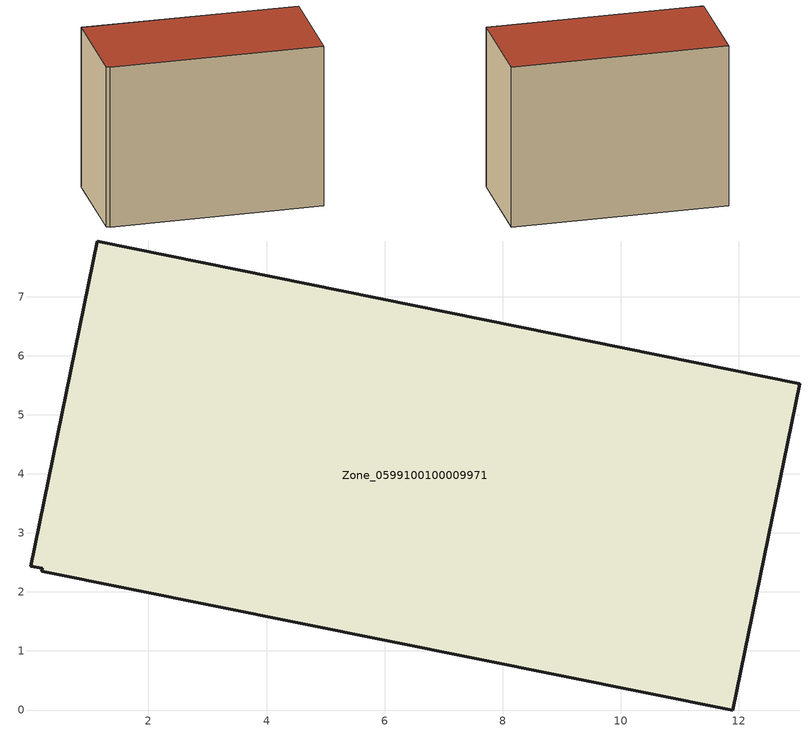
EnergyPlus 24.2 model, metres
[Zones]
Zone_0599100100009971
 floor ground (C_G): 0.19,2.35 0.2,2.4 0.01,2.44 1.13,7.94 13.03,5.53 11.9,0 z0
 wall outside (C_F): 11.9,0 13.03,5.53 1.13,7.94 0.01,2.44 0.2,2.4 0.19,2.35 11.9,0 z0:9.43
 roof outside (C_R): 0.2,2.4 0.19,2.35 11.9,0 13.03,5.53 1.13,7.94 0.01,2.44 z9.43
[BUILDING]
Pand.0599100100009971: North Axis=0; Terrain=City; Loads Convergence Tolerance Value=0.04; Temperature Convergence Tolerance Value=0.4; Solar Distribution=FullExterior; Maximum Number of Warmup Days=25; Minimum Number of Warmup Days=1
[Site:Location]
Rotterdam.The.Hague.AP_ZH_NLD Design_Conditions: Latitude=51.96; Longitude=4.45; Time Zone=1; Elevation=-4.5
[SITE:GROUNDTEMPERATURE:BUILDINGSURFACE]
18, 18, 18, 18, 18, 18, 18, 18, 18, 18, 18, 18
[MATERIAL] Thermal Absorptance=0.9; Solar Absorptance=0.7; Visible Absorptance=0.7
Name | Roughness | Thickness | Conductivity | Density | Specific Heat
G.TC.2015-2018 | MediumSmooth | 0.15 | 0.0428571 | 540 | 1210
F.TC.2015-2018 | Rough | 0.3 | 0.0666667 | 1920 | 840
R.TC.2015-2018 | MediumRough | 0.2 | 0.0333333 | 1500 | 1000
[CONSTRUCTION]
C_G: G.TC.2015-2018
C_F: F.TC.2015-2018
C_R: R.TC.2015-2018
[ZONE]
Zone_0599100100009971: Type=1; Multiplier=1; Ceiling Height=Autocalculate; Volume=Autocalculate; Floor Area=autocalculate; Part of Total Floor Area=Yes
[ZONEINFILTRATION:DESIGNFLOWRATE]
Infil_Zone_0599100100009971: Zone or ZoneList or Space or SpaceList=Zone_0599100100009971; Schedule=AlwaysOn; Design Flow Rate Calculation Method=Flow/Area; Flow Rate per Floor Area=0.0015; Constant Term Coefficient=1; Temperature Term Coefficient=0; Velocity Term Coefficient=0; Velocity Squared Term Coefficient=0
[HVACTEMPLATE:ZONE:IDEALLOADSAIRSYSTEM]
Zone_0599100100009971: Maximum Heating Supply Air Temperature=50; Minimum Cooling Supply Air Temperature=13; Maximum Heating Supply Air Humidity Ratio=0.0156; Minimum Cooling Supply Air Humidity Ratio=0.0077; Heating Limit=NoLimit; Cooling Limit=NoLimit; Dehumidification Control Type=ConstantSensibleHeatRatio; Cooling Sensible Heat Ratio=0.7; Dehumidification Setpoint=60; Humidification Control Type=None; Humidification Setpoint=30; Outdoor Air Method=None; Outdoor Air Flow Rate per Person=0.00944; Outdoor Air Flow Rate per Zone Floor Area=0; Outdoor Air Flow Rate per Zone=0; Demand Controlled Ventilation Type=None; Outdoor Air Economizer Type=NoEconomizer; Heat Recovery Type=None; Sensible Heat Recovery Effectiveness=0.7; Latent Heat Recovery Effectiveness=0.65
[ZONECONTROL:THERMOSTAT]
ThermostatControl_Zone_0599100100009971: Zone or ZoneList=Zone_0599100100009971; Control Type Schedule=DualSetpointControlType; Control 1=Thermostat_Zone_0599100100009971; Temperature Difference Between Cutout And Setpoint=0
[THERMOSTATSETPOINT:DUALSETPOINT]
Thermostat_Zone_0599100100009971: Heating Setpoint Temperature Schedule=HeatingSetpoint_Zone_0599100100009971; Cooling Setpoint Temperature Schedule=CoolingSetpoint_Zone_0599100100009971
[SCHEDULE:COMPACT]
HeatingSetpoint_Zone_0599100100009971: Through: 12/31, For: AllDays, Until: 24:00, 21
CoolingSetpoint_Zone_0599100100009971: Through: 12/31, For: AllDays, Until: 24:00, 24
DualSetpointControlType: Through: 12/31, For: AllDays, Until: 24:00, 4
AlwaysOn: Through: 12/31, For: AllDays, Until: 24:00, 1
